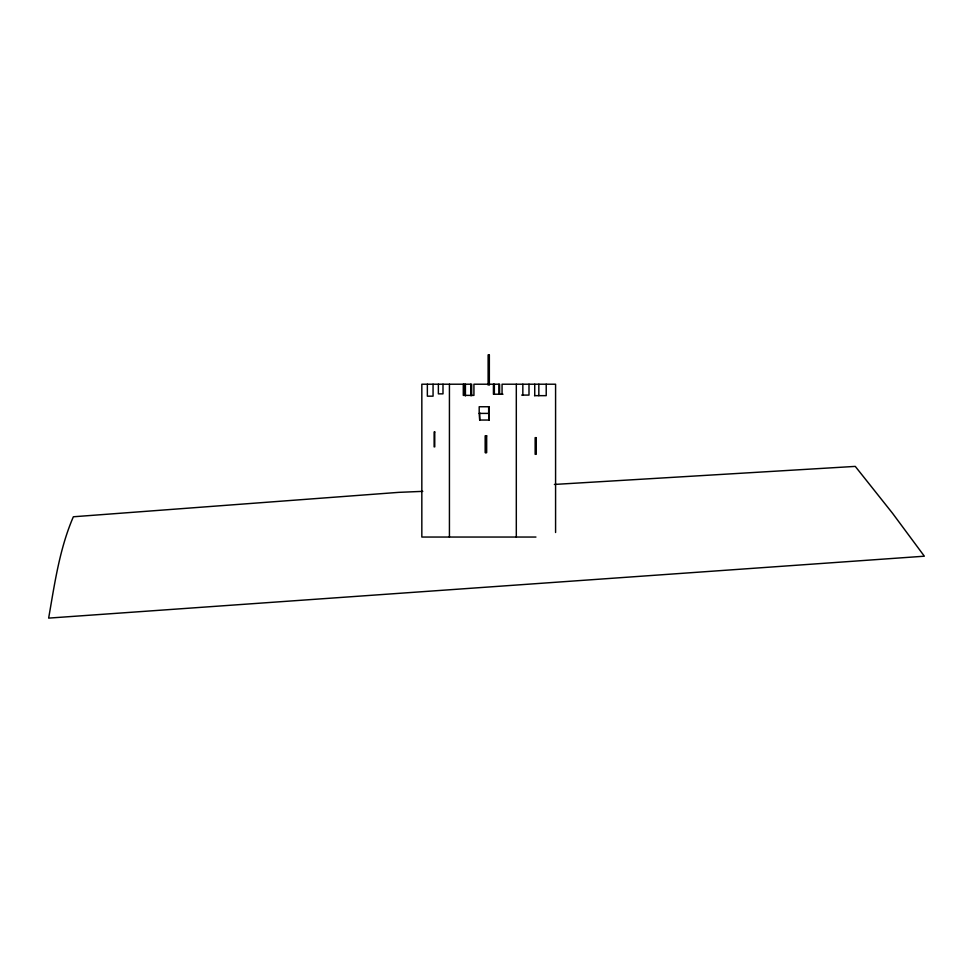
<?xml version="1.0" encoding="UTF-8"?>
<svg xmlns="http://www.w3.org/2000/svg" width="973" height="973" viewBox="0 0 973 973"><rect width="100%" height="100%" fill="white"/><g stroke="black" fill="none" stroke-linecap="round" stroke-linejoin="round"><path stroke-width="1.46" d="M554.403 484.445L855.267 466.395L892.533 513.27L924.35 556.203L48.65 618.11C54.646 583.836 59.45 549.003 73.352 516.772L398.687 492.362L422.769 491.353M502.968 394.223L493.433 394.223L493.433 384.213M521.686 395.087L528.996 395.087L528.996 384.213M534.53 395.658L546.218 395.658L546.218 384.213M479.19 413.403L488.665 413.403L489.176 420.044L479.701 420.044L479.19 413.403L479.19 406.75L489.176 406.75L489.176 420.044M535.941 537.047L421.832 537.047L421.832 384.213L471.662 384.213L471.662 395.683M555.583 532.499L555.583 384.213L502.056 384.213L502.056 394.223M538.835 384.213L538.835 395.658M534.736 384.213L534.736 395.658M522.842 384.213L522.842 395.087M516.31 384.213L516.31 537.047M499.599 394.272L499.599 384.213L473.924 384.213L473.924 395.379L463.294 395.379L463.294 384.213M498.954 384.213L498.954 394.272M494.357 384.213L494.357 394.223M489.346 385.101L489.346 354.89L488.13 354.89L488.118 385.101M488.726 354.89L488.726 365.507M488.665 406.75L488.665 413.403M486.086 435.831L486.086 452.603M485.746 435.831L485.746 452.603M479.701 412.661L479.701 420.044M470.75 384.213L470.75 395.683M465.422 384.213L465.422 395.914M464.206 384.213L464.206 395.379M449.429 384.213L449.429 537.047M442.995 384.213L442.995 393.858L438.373 393.858L438.373 384.213M433.058 384.213L433.058 396.169L427.354 396.169L427.354 384.213M434.749 431.976L434.128 431.976L434.128 446.862L434.749 446.862L434.749 431.976M486.67 435.831L485.162 435.831L485.162 452.603L486.67 452.603L486.67 435.831M536.257 437.655L535.15 437.655L535.15 454.306L536.257 454.306L536.257 437.655"/></g></svg>
